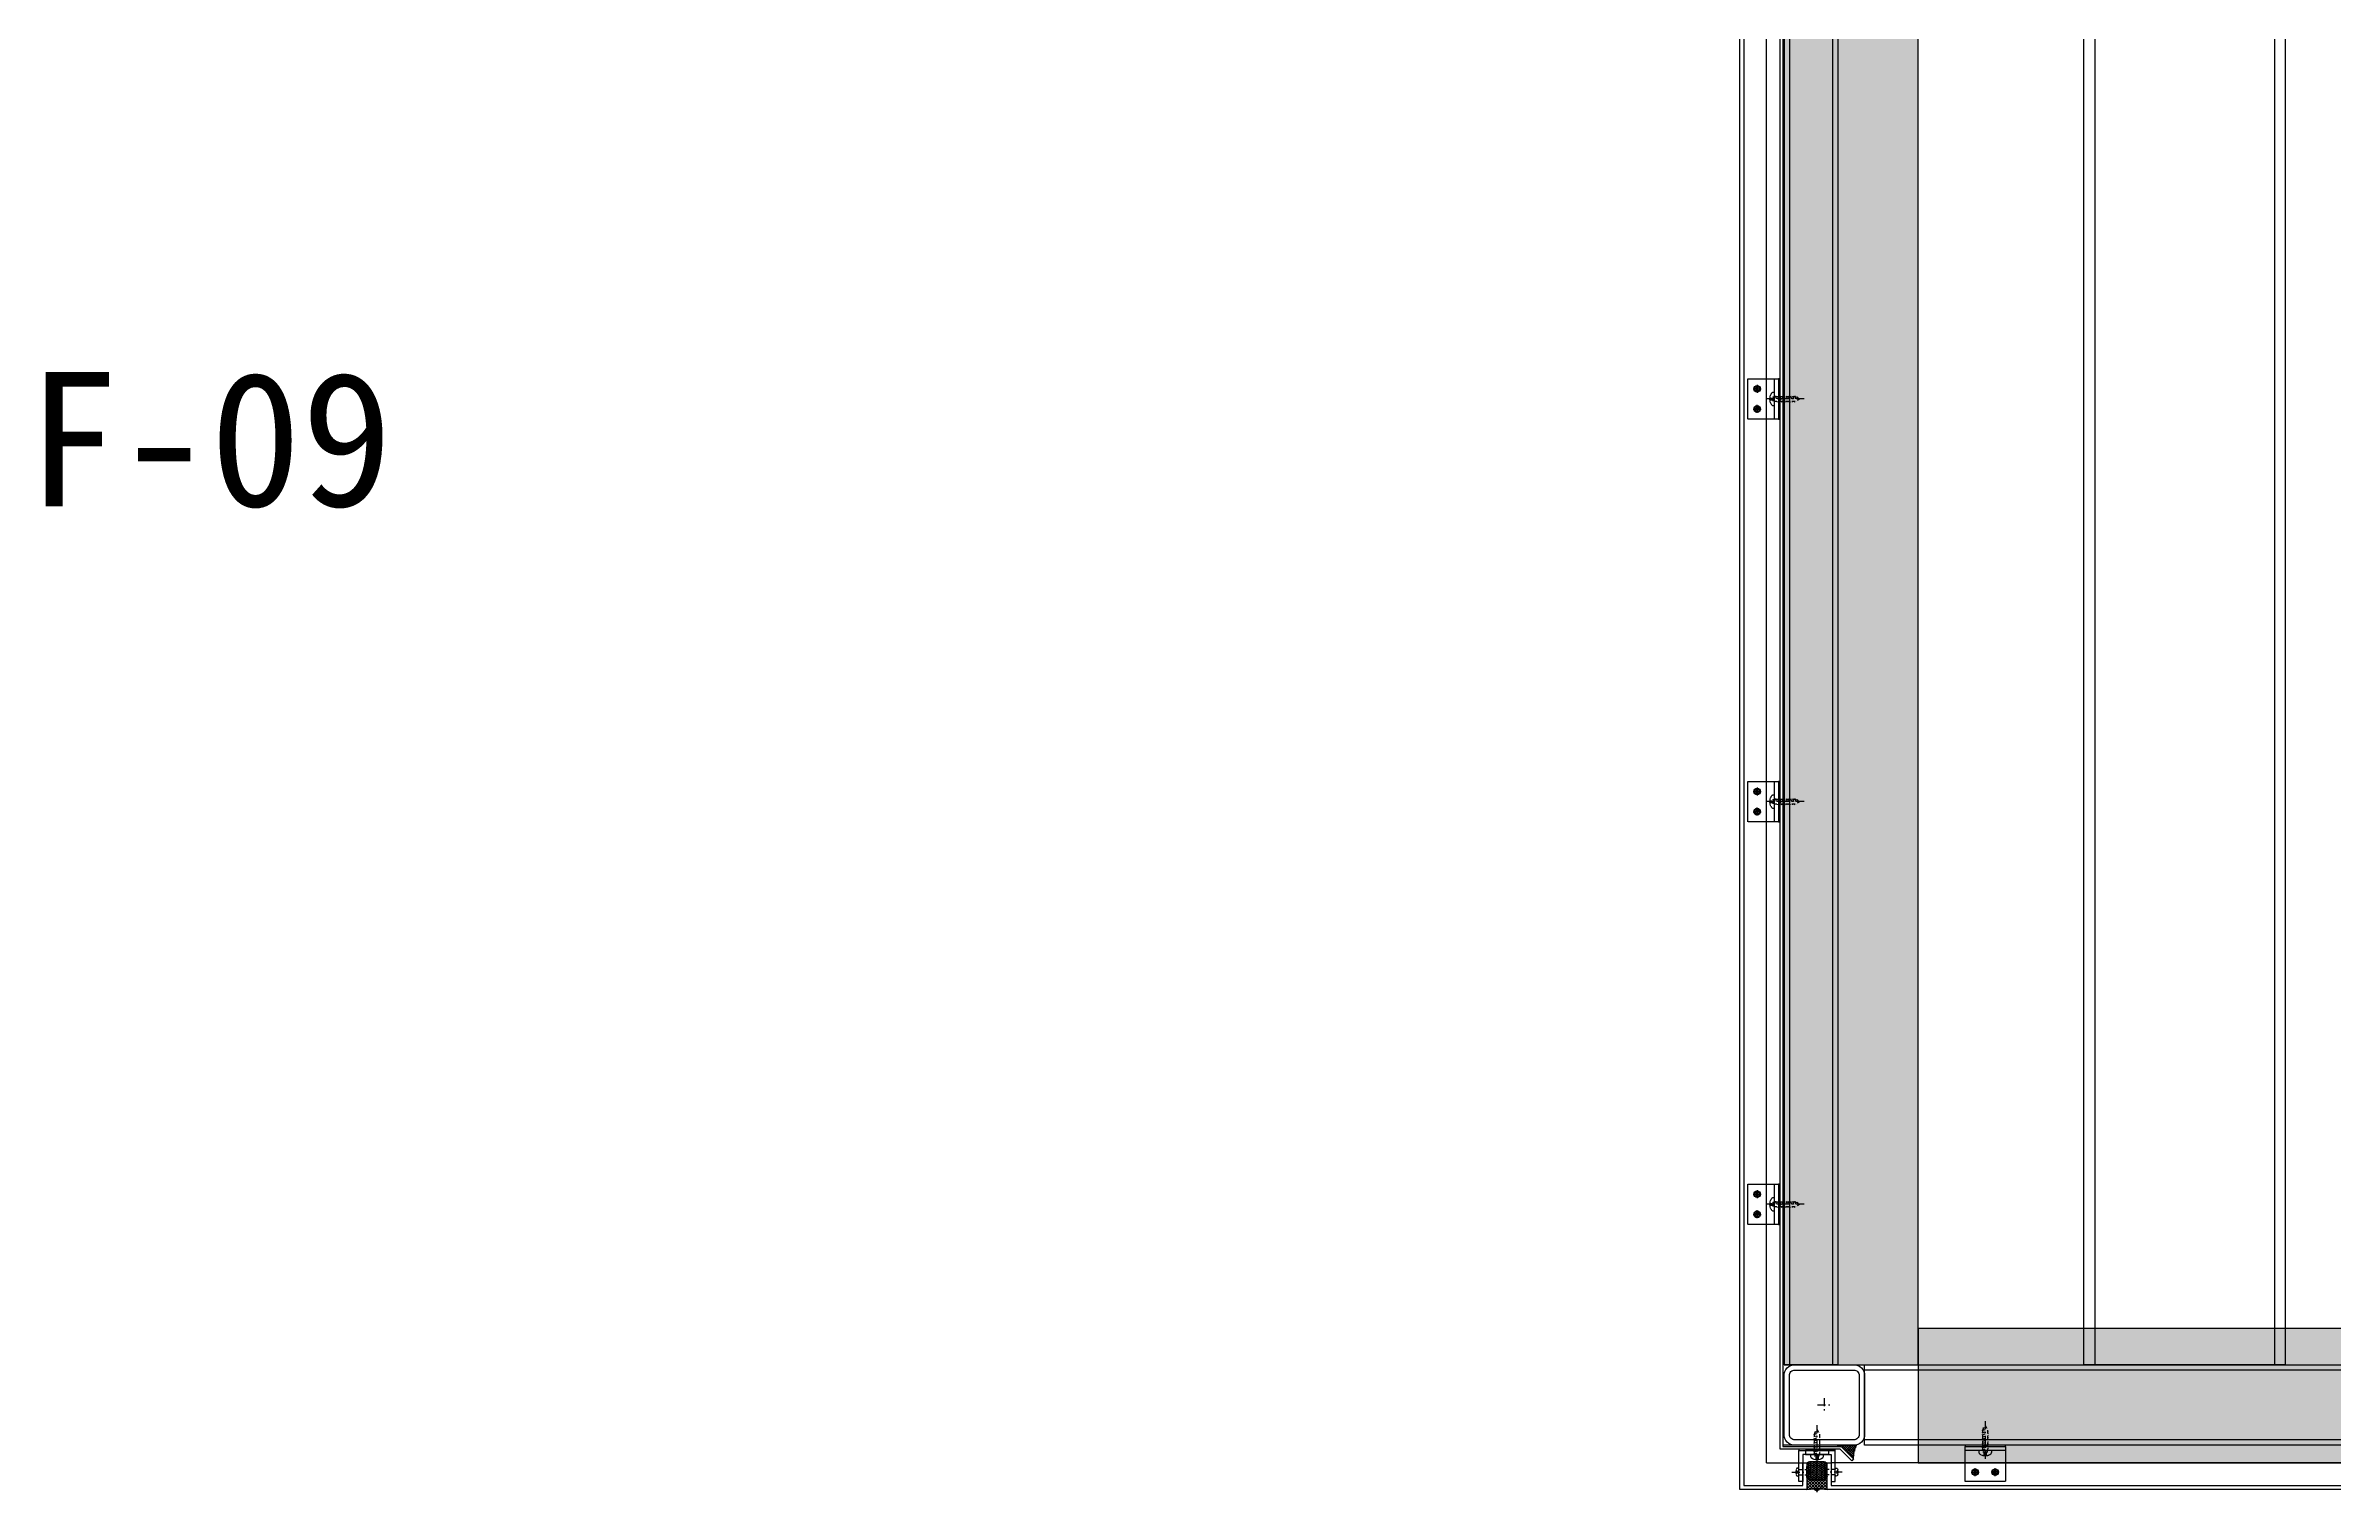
# Model space of a CAD drawing. Header units: millimetres. Extents: x 0 to 119933, y -45162 to 41221.
# Drawn here: x 39328 to 41033, y 544 to 1621 of the extents above; entities that cross this region are included whole.
import ezdxf
from ezdxf.enums import TextEntityAlignment as Align

# ---------------------------------------------------------------- set-up
doc = ezdxf.new("R2010")
doc.units = ezdxf.units.MM
for name, pattern in [('ACAD_ISO04W100', [30, 24, -3, 0, -3]), ('CENTER', [2, 1.25, -0.25, 0.25, -0.25]), ('CENTER-PISA', [11, 6, -2, 1, -2]), ('HIDDEN', [0.375, 0.25, -0.125]), ('HIDDEN-PISA', [4.5, 2.5, -2])]:
    doc.linetypes.add(name, pattern=pattern)
doc.layers.get('DEFPOINTS').update_dxf_attribs({"color": 166})
for name, color, linetype in [('AXIS', 1, 'ACAD_ISO04W100'), ('F-Misc', 8, 'Continuous'), ('F_ALUM', 4, 'Continuous'), ('F_FIXS', 1, 'Continuous'), ('F_GRID', 1, 'ACAD_ISO04W100'), ('F_GSKT', 136, 'Continuous'), ('F_SEAL', 8, 'Continuous'), ('F_STEL', 3, 'Continuous'), ('HIDDEN', 1, 'HIDDEN'), ('INSUL', 8, 'Continuous')]:
    doc.layers.add(name, color=color, linetype=linetype)
doc.layers.add('Fastener-Contour', color=1, linetype='Continuous', lineweight=25)
doc.styles.add('HZTXT', font='')
doc.styles.add('ROMANS', font='simplex.shx', dxfattribs={"width": 0.8, "bigfont": 'hztxt.shx'})
doc.styles.get('HZTXT').set_extended_font_data('SimSun')
pattern_1 = [(171.78891, (53.3, 199.0476), (-673.2017242, 100.0000025), [3.3342, -696.8454]), (146.90866, (56.223, 197.1429), (-158.4004044, 100.0000014), [3.48873, -729.1451]), (132.32733, (58.3914, 194.762), (-178.2004573, 199.999999), [3.2205, -673.0858]), (114.797, (59.7115, 191.905), (-39.600101, 100), [3.1473, -327.3221]), (91.62022, (59.8057, 188.5714), (-19.80005, 599.9999997), [3.33467, -696.9453]), (82.824825, (50.09429, 111.42857), (138.600349442, 1099.999997034), [77.75174, -16250.113]), (97.175175, (69.70576, 111.42857), (-138.600352483, 1099.9999966515), [77.75174, -16250.113]), (88.37978, (59.9943, 188.5714), (19.800043, 600), [3.33467, -696.9453]), (65.203, (60.0886, 191.905), (39.600101, 100), [3.1473, -327.3221]), (47.67267, (61.4086, 194.762), (178.2004567, 199.9999997), [3.2205, -673.0858]), (33.09134, (63.5772, 197.1429), (158.4004029, 100.0000036), [3.48873, -729.1451]), (8.21109, (66.5, 199.0476), (673.2017246, 99.9999998), [3.3342, -696.8454]), (87.16616, (50, 109.524), (19.800042, 300), [1.9071, -398.58265]), (103.90139, (50.4714, 107.619), (-79.200203, 300), [1.96223, -410.107]), (111.6036, (51.226, 105.714), (-19.80005, 100), [2.0487, -105.50674]), (122.76135, (52.4514, 103.8095), (-59.4001536, 99.999999), [2.26506, -473.39773]), (138.29055, (54.0543, 102.381), (-118.800303, 100.000002), [2.1471, -448.7411]), (152.00351, (55.8457, 101.4286), (-178.2004575, 99.9999986), [2.02886, -424.0312]), (166.4772, (57.8257, 100.9524), (-396.001014, 100.000003), [2.03646, -425.62055]), (167.07075, (59.9, 100.476), (-415.801066, 100), [2.12825, -444.8039]), (12.92924, (59.9, 100.476), (415.801066, 99.9999994), [2.12825, -444.8039]), (13.5228, (61.9743, 100.9524), (396.001015, 100), [2.03646, -425.62055]), (27.99649, (63.9543, 101.4286), (198.000505, 100.000004), [2.02886, -424.0312]), (41.70945, (65.7458, 102.381), (118.800302, 100.000003), [2.1471, -448.7411]), (57.23865, (67.3486, 103.8095), (198.0005044, 300.0000017), [2.26506, -473.39773]), (68.3964, (68.574, 105.714), (19.80005, 100), [2.0487, -105.50674]), (76.09861, (69.3286, 107.619), (19.800051, 99.9999995), [1.96223, -410.107]), (92.83384, (69.8, 109.524), (-19.80005, 300), [1.9071, -398.58265])]

# ---------------------------------------------------------------- blocks, each defined once
blk = doc.blocks.new('*U371')
at = {"color": 8, "linetype": 'HIDDEN-PISA'}
for p, q in [((6, 2), (0, 2)), ((6, -2), (0, -2))]:
    blk.add_line(p, q, dxfattribs=at)
at = {"color": 0, "linetype": 'ByBlock'}
for points in [[(-0.2, -4.1, -0.349819), (-0.2, 4.1), (0, 4.1), (0, -4.1)], [(6, -2, 1.452432), (7.7, -1.3, -0.381966), (7.7, 1.3, 1.452432), (6, 2)]]:
    blk.add_lwpolyline(points, format="xyb", close=True, dxfattribs=at)
blk.add_lwpolyline([(-0.2, 4.1), (-0.2, -4.1)], dxfattribs=at)
blk.add_arc((6.3, 0), 2, 318.1897, 41.8103, dxfattribs=at)
at = {"layer": 'AXIS', "color": 8, "linetype": 'CENTER-PISA'}
blk.add_line((11.3, 0), (-4.7, 0), dxfattribs=at)
at = {"layer": 'DEFPOINTS', "color": 8, "insert": (-1, 0), "char_height": 1, "attachment_point": 5, "rotation": 90, "style": 'ROMANS'}
blk.add_mtext('%%C4.0', dxfattribs=at)
blk = doc.blocks.new('#10x19_Pan')
at = {"color": 8, "linetype": 'HIDDEN-PISA'}
for p, q in [((0.6, 2.4), (1.9, -2.4)), ((2.2, 2.4), (3.5, -2.4)), ((3.8, 2.4), (5.1, -2.4)), ((5.4, 2.4), (6.7, -2.4)), ((7, 2.4), (8.3, -2.4)), ((8.6, 2.4), (9.9, -2.4)), ((10.2, 2.4), (11.5, -2.4)), ((11.8, 2.4), (13.1, -2.4)), ((13.4, 2.4), (14.7, -2.4)), ((15, 2.4), (16.2, -2)), ((16.8, 1.7), (17.6, -1.3))]:
    blk.add_line(p, q, dxfattribs=at)
at = {"color": 0, "linetype": 'ByBlock'}
blk.add_lwpolyline([(0, 4.7), (-1.4, 4.7, 0.228537), (-2.2, 4.4, 0.349288), (-2.2, -4.4, 0.228537), (-1.4, -4.8), (0, -4.8)], format="xyb", close=True, dxfattribs=at)
at = {"color": 8, "linetype": 'HIDDEN-PISA'}
for points in [[(-3.7, 0.7), (-1.9, 0.7), (-1.9, -0.8), (-3.7, -0.8)], [(0, 1.8), (15.2, 1.8), (19, 0), (15.2, -1.8), (0, -1.8)]]:
    blk.add_lwpolyline(points, dxfattribs=at)
at = {"layer": 'AXIS', "color": 8, "linetype": 'CENTER-PISA'}
blk.add_line((22, 0), (-6.7, 0), dxfattribs=at)
at = {"layer": 'DEFPOINTS', "color": 8, "linetype": 'ByBlock', "style": 'ROMANS', "width": 0.8}
blk.add_text('#10x19', height=0.75, rotation=90, dxfattribs=at).set_placement((-1, 0), align=Align.MIDDLE)
blk = doc.blocks.new('A$C1CF507BC')
at = {"layer": 'F_SEAL'}
h = blk.add_hatch(dxfattribs=at)
h.set_pattern_fill('ANSI37', color=8, scale=0.5)
h.set_pattern_definition([(45, (3.5, -1.6304), (-1.12253, 1.12253), []), (135, (3.5, -1.6304), (-1.12253, -1.12253), [])])
edge = h.paths.add_edge_path()
edge.add_arc((0, 44.3), 44.9, 260.3909, 279.6091, ccw=False)
edge.add_line((-7.5, 0), (-7.5, -9.6))
edge.add_arc((-5.5, -9.6), 2, 90, 180, ccw=False)
edge.add_line((-5.5, -7.6), (5.5, -7.6))
edge.add_arc((5.5, -9.6), 2, 0, 90, ccw=False)
edge.add_line((7.5, -9.6), (7.5, 0))
h = blk.add_hatch(dxfattribs=at)
h.set_pattern_fill('HONEY', color=256, scale=0.25)
h.set_pattern_definition([(360, (3.50006, 0.3696), (1.190625, 0.687408), [0.79375, -1.5875]), (120, (3.50006, 0.3696), (-1.190625, 0.687408), [0.79375, -1.5875]), (60, (3.50006, 0.3696), (3e-09, 1.374815), [-1.5875, 0.79375])])
edge = h.paths.add_edge_path()
edge.add_line((5.5, -7.6), (-5.5, -7.6))
edge.add_arc((-5.5, -9.6), 2, 90, 180)
edge.add_line((-7.5, -9.6), (-7.5, -18.6))
edge.add_arc((-5.5, -18.6), 2, 180, 270)
edge.add_line((-5.5, -20.6), (5.5, -20.6))
edge.add_arc((5.5, -18.6), 2, 270, 360)
edge.add_line((7.5, -18.6), (7.5, -9.6))
edge.add_arc((5.5, -9.6), 2, 0, 90)
at = {"layer": 'F_ALUM'}
for points in [[(8.5, -26), (-10.5, -26), (-10.5, -6), (-13.5, -6), (-13.5, -29), (8.5, -29)], [(-8.5, -26), (10.5, -26), (10.5, -6), (13.5, -6), (13.5, -29), (-8.5, -29)]]:
    blk.add_lwpolyline(points, close=True, dxfattribs=at)
at = {"layer": 'F_GRID'}
for points in [[(2, 0), (-2, 0)], [(2, 0), (-2, 0)], [(0, -2), (0, 2)], [(0, -2), (0, 2)]]:
    blk.add_lwpolyline(points, dxfattribs=at)
blk.add_circle((0, 0), 1, dxfattribs=at)
blk.add_circle((0, 0), 1, dxfattribs=at)
at = {"layer": 'F_GSKT'}
blk.add_lwpolyline([(13.5, -29), (-13.5, -29), (-13.5, -30), (13.5, -30)], close=True, dxfattribs=at)
at = {"layer": 'F_SEAL', "color": 8}
blk.add_lwpolyline([(7.5, 0, -0.084052), (-7.5, 0), (-7.5, -9.6, -0.414214), (-5.5, -7.6), (5.5, -7.6, -0.414214), (7.5, -9.6)], format="xyb", close=True, dxfattribs=at)
at = {"layer": 'F_SEAL'}
blk.add_lwpolyline([(5.5, -7.6), (-5.5, -7.6, 0.414214), (-7.5, -9.6), (-7.5, -18.6, 0.414214), (-5.5, -20.6), (5.5, -20.6, 0.414214), (7.5, -18.6), (7.5, -9.6, 0.414214)], format="xyb", close=True, dxfattribs=at)
at = {"layer": 'F_FIXS', "rotation": 270}
blk.add_blockref('#10x19_Pan', (0, -26), dxfattribs=at)
at = {"layer": 'Fastener-Contour', "xscale": -1}
blk.add_blockref('*U371', (-7.5, -13), dxfattribs=at)
at = {"layer": 'Fastener-Contour'}
blk.add_blockref('*U371', (7.5, -13), dxfattribs=at)
blk = doc.blocks.new('SH060x060x04')
at = {"color": 0, "linetype": 'ByBlock'}
for points in [[(-22, 30), (22, 30, -0.414214), (30, 22), (30, -22, -0.414214), (22, -30), (-22, -30, -0.414214), (-30, -22), (-30, 22, -0.414214)], [(-22, 26), (22, 26, -0.414214), (26, 22), (26, -22, -0.414214), (22, -26), (-22, -26, -0.414214), (-26, -22), (-26, 22, -0.414214)]]:
    blk.add_lwpolyline(points, format="xyb", close=True, dxfattribs=at)
at = {"layer": 'DEFPOINTS', "linetype": 'CENTER-PISA'}
for p, q in [((-5, 0), (5, 0)), ((0, 5), (0, -5))]:
    blk.add_line(p, q, dxfattribs=at)
blk = doc.blocks.new('*U352')
at = {"layer": 'DEFPOINTS', "color": 8, "linetype": 'CENTER'}
blk.add_circle((0, -1.1), 0.716, dxfattribs=at)
at = {"layer": 'F-Misc', "ltscale": 0.1}
for p, q in [((-7.8, -17), (-7.3, -17)), ((-7.8, -17.3), (-7.8, -17)), ((-7.5, -21), (-7.5, -15.1)), ((-7.3, -17), (-7.3, -17.3)), ((7.7, -17), (7.2, -17)), ((7.2, -17), (7.2, -17.3)), ((7.5, -21), (7.5, -15.1)), ((7.7, -17.3), (7.7, -17)), ((-10.5, -18.1), (-4.6, -18.1)), ((-8.6, -17.8), (-8.3, -17.8)), ((-8.6, -18.3), (-8.6, -17.8)), ((-8.3, -18.3), (-8.6, -18.3)), ((-7.8, -19.1), (-7.8, -18.8)), ((-7.3, -19.1), (-7.8, -19.1)), ((-7.3, -18.8), (-7.3, -19.1)), ((-6.8, -17.8), (-6.5, -17.8)), ((-6.5, -18.3), (-6.8, -18.3)), ((-6.5, -17.8), (-6.5, -18.3)), ((10.4, -18.1), (4.5, -18.1)), ((6.7, -17.8), (6.4, -17.8)), ((6.4, -17.8), (6.4, -18.3)), ((6.4, -18.3), (6.7, -18.3)), ((7.2, -18.8), (7.2, -19.1)), ((7.2, -19.1), (7.7, -19.1)), ((7.7, -19.1), (7.7, -18.8)), ((8.5, -17.8), (8.2, -17.8)), ((8.2, -18.3), (8.5, -18.3)), ((8.5, -18.3), (8.5, -17.8))]:
    blk.add_line(p, q, dxfattribs=at)
for centre, radius in [((-7.5, -18.1), 2.45), ((-7.5, -18.1), 1.75), ((7.5, -18.1), 2.45), ((7.5, -18.1), 1.75)]:
    blk.add_circle(centre, radius, dxfattribs=at)
for centre, start, end in [((-8.3, -17.3), 270, 360), ((-8.3, -18.8), 360, 90), ((-6.8, -17.3), 180, 270), ((-6.8, -18.8), 90, 180), ((6.7, -17.3), 270, 360), ((6.7, -18.8), 360, 90), ((8.2, -17.3), 180, 270), ((8.2, -18.8), 90, 180)]:
    blk.add_arc(centre, 0.5, start, end, dxfattribs=at)
at = {"layer": 'F_ALUM', "color": 8, "linetype": 'HIDDEN'}
blk.add_line((15, -5.1), (-15, -5.1), dxfattribs=at)
blk.add_lwpolyline([(-15, -2.1), (15, -2.1), (15, -25.1), (-15, -25.1), (-15, -2.1)], dxfattribs=at)
at = {"layer": 'F_GSKT', "color": 8, "linetype": 'HIDDEN'}
blk.add_lwpolyline([(-15, -2.1), (15, -2.1), (15, -1.1), (-15, -1.1)], close=True, dxfattribs=at)
at = {"layer": 'HIDDEN', "color": 8, "linetype": 'HIDDEN', "rotation": 90}
blk.add_blockref('#10x19_Pan', (0, -5.1), dxfattribs=at)
blk = doc.blocks.new('*U353')
at = {"layer": 'DEFPOINTS', "color": 8, "linetype": 'CENTER'}
blk.add_circle((0, -1.1), 0.716, dxfattribs=at)
at = {"layer": 'F-Misc', "ltscale": 0.1}
for p, q in [((-10.5, -21.1), (-4.6, -21.1)), ((-8.6, -20.8), (-8.3, -20.8)), ((-8.6, -21.3), (-8.6, -20.8)), ((-8.3, -21.3), (-8.6, -21.3)), ((-7.8, -20), (-7.3, -20)), ((-7.8, -20.3), (-7.8, -20)), ((-7.8, -22.1), (-7.8, -21.8)), ((-7.3, -22.1), (-7.8, -22.1)), ((-7.5, -24), (-7.5, -18.1)), ((-7.3, -20), (-7.3, -20.3)), ((-7.3, -21.8), (-7.3, -22.1)), ((-6.8, -20.8), (-6.5, -20.8)), ((-6.5, -21.3), (-6.8, -21.3)), ((-6.5, -20.8), (-6.5, -21.3)), ((10.4, -21.1), (4.5, -21.1)), ((6.7, -20.8), (6.4, -20.8)), ((6.4, -20.8), (6.4, -21.3)), ((6.4, -21.3), (6.7, -21.3)), ((7.7, -20), (7.2, -20)), ((7.2, -20), (7.2, -20.3)), ((7.2, -21.8), (7.2, -22.1)), ((7.2, -22.1), (7.7, -22.1)), ((7.5, -24), (7.5, -18.1)), ((7.7, -20.3), (7.7, -20)), ((7.7, -22.1), (7.7, -21.8)), ((8.5, -20.8), (8.2, -20.8)), ((8.2, -21.3), (8.5, -21.3)), ((8.5, -21.3), (8.5, -20.8))]:
    blk.add_line(p, q, dxfattribs=at)
for centre, radius in [((-7.5, -21.1), 2.45), ((-7.5, -21.1), 1.75), ((7.5, -21.1), 2.45), ((7.5, -21.1), 1.75)]:
    blk.add_circle(centre, radius, dxfattribs=at)
for centre, start, end in [((-8.3, -20.3), 270, 360), ((-8.3, -21.8), 360, 90), ((-6.8, -20.3), 180, 270), ((-6.8, -21.8), 90, 180), ((6.7, -20.3), 270, 360), ((6.7, -21.8), 360, 90), ((8.2, -20.3), 180, 270), ((8.2, -21.8), 90, 180)]:
    blk.add_arc(centre, 0.5, start, end, dxfattribs=at)
at = {"layer": 'F_ALUM', "color": 8, "linetype": 'HIDDEN'}
blk.add_line((15, -5.1), (-15, -5.1), dxfattribs=at)
blk.add_lwpolyline([(-15, -2.1), (15, -2.1), (15, -28.1), (-15, -28.1), (-15, -2.1)], dxfattribs=at)
at = {"layer": 'F_GSKT', "color": 8, "linetype": 'HIDDEN'}
blk.add_lwpolyline([(-15, -2.1), (15, -2.1), (15, -1.1), (-15, -1.1)], close=True, dxfattribs=at)
at = {"layer": 'HIDDEN', "color": 8, "linetype": 'HIDDEN', "rotation": 90}
blk.add_blockref('#10x19_Pan', (0, -5.1), dxfattribs=at)
blk = doc.blocks.new('*U357')
at = {"layer": 'INSUL', "lineweight": 0}
h = blk.add_hatch(dxfattribs=at)
h.set_pattern_fill('岩棉', color=256, scale=100, style=0, pattern_type=2)
h.set_pattern_definition(pattern_1)
h.paths.add_polyline_path([(0, 0), (1281, 0), (1281, 100), (0, 100)])
at = {"layer": 'INSUL'}
blk.add_lwpolyline([(0, 0), (1281, 0), (1281, 100), (0, 100)], close=True, dxfattribs=at)
blk = doc.blocks.new('*U358')
at = {"layer": 'INSUL', "lineweight": 0}
h = blk.add_hatch(dxfattribs=at)
h.set_pattern_fill('岩棉', color=256, scale=100, style=0, pattern_type=2)
h.set_pattern_definition(pattern_1)
h.paths.add_polyline_path([(0, 0), (3010.9, 0), (3010.9, 100), (0, 100)])
at = {"layer": 'INSUL'}
blk.add_lwpolyline([(0, 0), (3010.9, 0), (3010.9, 100), (0, 100)], close=True, dxfattribs=at)

msp = doc.modelspace()

# ---------------------------------------------------------------- hatches: boundary and pattern name
at = {"layer": 'F_SEAL'}
h = msp.add_hatch(dxfattribs=at)
h.set_pattern_fill('ANSI37', color=8, scale=10)
h.set_pattern_definition([(45, (-197843.0253, 82486.255), (-0.8838834765, 0.8838834765), []), (135, (-197843.0253, 82486.255), (-0.8838834765, -0.8838834765), [])])
edge = h.paths.add_edge_path()
edge.add_arc((40674.87, 586.56), 8, 270, 285.87352, ccw=False)
edge.add_line((40674.87, 578.56), (40662.87, 578.56))
edge.add_line((40662.87, 578.56), (40662.87, 577.56))
edge.add_line((40662.87, 577.56), (40664.8, 577.56))
edge.add_arc((40664.8, 575.56), 2, 45, 90, ccw=False)
edge.add_line((40666.21, 576.97), (40674.7, 568.49))
edge.add_arc((40694.68, 569.39), 20, 151.73081, 182.58895, ccw=False)

# ---------------------------------------------------------------- linework, layer by layer
at = {"layer": 'F_ALUM'}
for p, q in [((40609.87, 565.56, -1.11), (40609.87, 1730.53, -1.11)), ((40609.87, 565.56, -1.11), (40639.87, 565.56, -1.11)), ((42132.37, 565.56, -1.11), (40657.87, 565.56, -1.11))]:
    msp.add_line(p, q, dxfattribs=at)
at = {"layer": 'F_ALUM', "elevation": -1.11}
msp.add_lwpolyline([(40238.83, 1874.53), (40309.04, 1874.53), (40309.04, 1777.53), (40621.87, 1777.53), (40621.87, 577.56), (40664.8, 577.56, -0.1989124), (40666.21, 576.97), (40674.7, 568.49), (40673.28, 567.07), (40664.8, 575.56), (40619.87, 575.56), (40619.87, 1775.53), (40307.04, 1775.53), (40307.04, 1872.53), (40236.83, 1872.53)], format="xyb", dxfattribs=at)
for points in [[(40609.87, 1730.53), (40609.87, 1727.53), (40592.87, 1727.53), (40592.87, 548.56), (40636.87, 548.56), (40636.87, 565.56), (40639.87, 565.56), (40639.87, 545.56), (40589.87, 545.56), (40589.87, 1730.53)], [(40657.87, 565.56), (40657.87, 548.56), (42132.37, 548.56), (42132.37, 565.56), (42135.37, 565.56), (42135.37, 545.56), (40654.87, 545.56), (40654.87, 565.56)]]:
    msp.add_lwpolyline(points, close=True, dxfattribs=at)
at = {"layer": 'F_GSKT', "elevation": -1.11}
msp.add_lwpolyline([(40662.87, 578.56), (40621.87, 578.56), (40621.87, 577.56), (40662.87, 577.56)], close=True, dxfattribs=at)
at = {"layer": 'F_SEAL', "color": 8, "elevation": -1.11}
msp.add_lwpolyline([(40677.06, 578.86, -0.0693723), (40674.87, 578.56), (40662.87, 578.56), (40662.87, 577.56), (40664.8, 577.56, -0.1989124), (40666.21, 576.97), (40674.7, 568.49, -0.1354637)], format="xyb", close=True, dxfattribs=at)
at = {"layer": 'F_STEL', "color": 8, "linetype": 'HIDDEN'}
for p, q in [((40854.34, 2245.53, -1.11), (40854.34, 638.56, -1.11)), ((40988.34, 2245.53, -1.11), (40988.34, 638.56, -1.11)), ((40626.87, 1778.53, -1.11), (40626.87, 638.56, -1.11)), ((40658.87, 1778.53, -1.11), (40658.87, 638.56, -1.11)), ((42122.87, 634.56, -1.11), (40682.87, 634.56, -1.11)), ((42122.87, 582.56, -1.11), (40682.87, 582.56, -1.11))]:
    msp.add_line(p, q, dxfattribs=at)
at = {"layer": 'F_STEL', "elevation": -1.11}
for points in [[(40846.34, 2245.53), (40996.34, 2245.53), (40996.34, 638.56), (40846.34, 638.56)], [(40622.87, 1778.53), (40662.87, 1778.53), (40662.87, 638.56), (40622.87, 638.56)], [(42122.87, 638.56), (42122.87, 578.56), (40682.87, 578.56), (40682.87, 638.56)]]:
    msp.add_lwpolyline(points, close=True, dxfattribs=at)

# ---------------------------------------------------------------- block references
at = {"layer": 'F_STEL'}
msp.add_blockref('SH060x060x04', (40652.87, 608.56, -1.11), dxfattribs=at)
at = {"layer": 'HIDDEN'}
for name, p, rotation in [('*U352', (40620.94, 1358.09, -1.11), 270), ('*U352', (40620.94, 1058.09, -1.11), 270), ('*U352', (40620.94, 758.09, -1.11), 270), ('A$C1CF507BC', (40647.37, 545.56, -1.11), 180)]:
    msp.add_blockref(name, p, dxfattribs=dict(at, rotation=rotation))
msp.add_blockref('*U353', (40772.76, 579.63, -1.11), dxfattribs=at)
at = {"layer": 'INSUL', "ltscale": 18000, "extrusion": (-6.09745e-10, 8.38721e-10, -1), "xscale": -1, "rotation": 270}
msp.add_blockref('*U357', (-40722.87, 638.56, 1.11), dxfattribs=at)
at = {"layer": 'INSUL', "ltscale": 18000, "extrusion": (-8.38721e-10, -6.09745e-10, -1), "xscale": -1, "rotation": 180}
msp.add_blockref('*U358', (-43733.81, 665.56, 1.11), dxfattribs=at)

# ---------------------------------------------------------------- texts
at = {"layer": 'DEFPOINTS', "style": 'HZTXT'}
msp.add_text('F-09', height=100, dxfattribs=at).set_placement((39313.94, 1278.14, -1.95))

doc.saveas('drawing.dxf')
